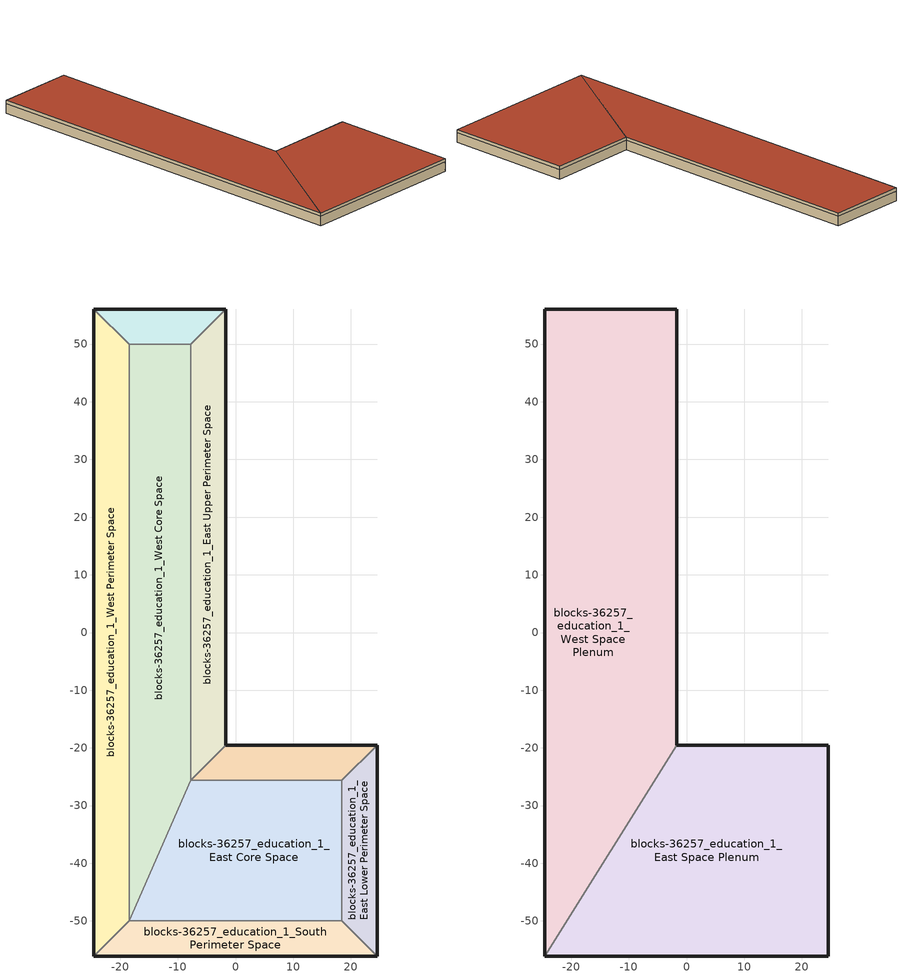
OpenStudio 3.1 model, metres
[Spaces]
blocks-36257_education_1_West Perimeter Space
 floor ground: -24.54,-56.08 -24.54,56.08 -18.44,49.99 -18.44,-49.99 z0
 wall outside: -24.54,56.08 -24.54,-56.08 z0:2.74
 wall to blocks-36257_education_1_North Upper Perimeter Space: -18.44,49.99 -24.54,56.08 z0:2.74
 wall to blocks-36257_education_1_West Core Space: -18.44,-49.99 -18.44,49.99 z0:2.74
 wall to blocks-36257_education_1_South Perimeter Space: -24.54,-56.08 -18.44,-49.99 z0:2.74
 roof outside: -24.54,-56.08 -18.44,-46.33 -18.44,49.99 -24.54,56.08 z2.74
blocks-36257_education_1_North Upper Perimeter Space
 floor ground: -24.54,56.08 -1.68,56.08 -7.77,49.99 -18.44,49.99 z0
 wall outside: -1.68,56.08 -24.54,56.08 z0:2.74
 wall to blocks-36257_education_1_East Upper Perimeter Space: -7.77,49.99 -1.68,56.08 z0:2.74
 wall to blocks-36257_education_1_West Core Space: -18.44,49.99 -7.77,49.99 z0:2.74
blocks-36257_education_1_East Upper Perimeter Space
 floor ground: -1.68,56.08 -1.68,-19.51 -7.77,-25.6 -7.77,49.99 z0
 wall outside: -1.68,-19.51 -1.68,56.08 z0:2.74
 wall to blocks-36257_education_1_North Lower Perimeter Space: -7.77,-25.6 -1.68,-19.51 z0:2.74
 wall to blocks-36257_education_1_West Core Space: -7.77,49.99 -7.77,-25.6 z0:2.74
blocks-36257_education_1_North Lower Perimeter Space
 floor ground: -1.68,-19.51 24.54,-19.51 18.44,-25.6 -7.77,-25.6 z0
 wall outside: 24.54,-19.51 -1.68,-19.51 z0:2.74
 wall to blocks-36257_education_1_East Lower Perimeter Space: 18.44,-25.6 24.54,-19.51 z0:2.74
 wall to blocks-36257_education_1_East Core Space: -7.77,-25.6 18.44,-25.6 z0:2.74
blocks-36257_education_1_East Lower Perimeter Space
 floor ground: 24.54,-19.51 24.54,-56.08 18.44,-49.99 18.44,-25.6 z0
 wall outside: 24.54,-56.08 24.54,-19.51 z0:2.74
 wall to blocks-36257_education_1_South Perimeter Space: 18.44,-49.99 24.54,-56.08 z0:2.74
 wall to blocks-36257_education_1_East Core Space: 18.44,-25.6 18.44,-49.99 z0:2.74
blocks-36257_education_1_South Perimeter Space
 floor ground: 24.54,-56.08 -24.54,-56.08 -18.44,-49.99 18.44,-49.99 z0
 wall outside: -24.54,-56.08 24.54,-56.08 z0:2.74
 wall to blocks-36257_education_1_East Core Space: 18.44,-49.99 -18.44,-49.99 z0:2.74
 roof outside: 24.54,-56.08 18.44,-49.99 -18.44,-49.99 -24.54,-56.08 z2.74
blocks-36257_education_1_West Core Space
 floor ground: -18.44,-49.99 -18.44,49.99 -7.77,49.99 -7.77,-25.6 z0
 wall to blocks-36257_education_1_East Core Space: -18.44,-49.99 -7.77,-25.6 z0:2.74
 roof outside: -13.11,-37.8 -5.49,-25.6 -7.77,-25.6 z2.74
blocks-36257_education_1_East Core Space
 floor ground: -7.77,-25.6 18.44,-25.6 18.44,-49.99 -18.44,-49.99 z0
blocks-36257_education_1_West Space Plenum
 floor to blocks-36257_education_1_North Upper Perimeter Space: -1.68,56.08 -7.77,49.99 -18.44,49.99 -24.54,56.08 z2.74
 floor to blocks-36257_education_1_North Lower Perimeter Space: -1.68,-19.51 -5.49,-25.6 -7.77,-25.6 z2.74
 floor to blocks-36257_education_1_East Upper Perimeter Space: -1.68,56.08 -1.68,-19.51 -7.77,-25.6 -7.77,49.99 z2.74
 floor to blocks-36257_education_1_East Core Space: -5.49,-25.6 -13.11,-37.8 -7.77,-25.6 z2.74
 floor ground: -24.54,56.08 -18.44,49.99 -7.77,49.99 -7.77,-25.6 -13.11,-37.8 -5.49,-25.6 -24.54,-56.08 z2.74; -5.49,-25.6 -13.11,-37.8 -7.77,-25.6 z2.74
 wall outside: -1.68,-19.51 -1.68,56.08 -24.54,56.08 -24.54,-56.08 z2.74:3.66
 wall to blocks-36257_education_1_East Space Plenum: -24.54,-56.08 -1.68,-19.51 z2.74:3.66
 roof outside: -1.68,-19.51 -1.68,56.08 -24.54,56.08 -24.54,-56.08 z3.66
blocks-36257_education_1_East Space Plenum
 floor to blocks-36257_education_1_North Lower Perimeter Space: 24.54,-19.51 18.44,-25.6 -5.49,-25.6 -1.68,-19.51 z2.74
 floor to blocks-36257_education_1_East Lower Perimeter Space: 24.54,-19.51 24.54,-56.08 18.44,-49.99 18.44,-25.6 z2.74
 floor to blocks-36257_education_1_West Core Space: 18.44,-49.99 24.54,-56.08 -24.54,-56.08 -18.44,-49.99 z2.74; -13.11,-37.8 -18.44,-49.99 -18.44,-46.33 z2.74
 floor to blocks-36257_education_1_West Perimeter Space: -18.44,-46.33 -18.44,-49.99 -24.54,-56.08 z2.74
 floor to blocks-36257_education_1_East Core Space: 18.44,-25.6 18.44,-49.99 -18.44,-49.99 -13.11,-37.8 -5.49,-25.6 z2.74
 wall outside: -24.54,-56.08 24.54,-56.08 24.54,-19.51 -1.68,-19.51 z2.74:3.66
 roof outside: 24.54,-56.08 24.54,-19.51 -1.68,-19.51 -24.54,-56.08 z3.66
[Building]
Building 1: Default Construction Set=Default Construction Set 1
[Site]
Site 1
[ClimateZones]
Climate Zone Institution Name 1=ASHRAE; Climate Zone Document Name 1=ANSI/ASHRAE Standard 169; Climate Zone Document Year 1=2006; Climate Zone Institution Name 2=CEC; Climate Zone Document Name 2=California Climate Zone Descriptions; Climate Zone Document Year 2=1995
[Construction]
INT-FLOOR-TOPSIDE: 1/2IN Gypsum, 4IN CONCRETE HW, CP02 CARPET PAD
INT-FLOOR-UNDERSIDE: CP02 CARPET PAD, 4IN CONCRETE HW, 1/2IN Gypsum
Standard_Int-Wall: 1/2IN Gypsum, 1/2IN Gypsum
[Material] Thermal Absorptance=0.9
Name | Roughness | Thickness {m} | Conductivity {W/m-K} | Density {kg/m3} | Specific Heat {J/kg-K} | Solar Absorptance | Visible Absorptance
1/2IN Gypsum | Smooth | 0.0127 | 0.16 | 784.9 | 830 | 0.92 | 0.92
4IN CONCRETE HW | Rough | 0.1016 | 1.311 | 2240 | 836.8 | 0.7 | 0.7
[Material:NoMass]
CP02 CARPET PAD: Roughness=VeryRough; Thermal Resistance {m2-K/W}=0.2165; Thermal Absorptance=0.9; Solar Absorptance=0.7; Visible Absorptance=0.8
[DefaultSurfaceConstructions]
Default Surface Constructions 1: Floor Construction=INT-FLOOR-TOPSIDE; Wall Construction=Standard_Int-Wall; Roof Ceiling Construction=INT-FLOOR-UNDERSIDE
[DefaultConstructionSet]
Default Construction Set 1: Default Interior Surface Constructions=Default Surface Constructions 1
[BuildingStory]
Story 1: Nominal Z Coordinate {m}=0; Nominal Floor to Floor Height {m}=3.6576
[Space] Building Story=Story 1
Name | Part of Total Floor Area | Thermal Zone
blocks-36257_education_1_West Space Plenum; blocks-36257_education_1_East Space Plenum | No
blocks-36257_education_1_West Perimeter Space |  | blocks-36257_education_1_West Perimeter
blocks-36257_education_1_North Upper Perimeter Space |  | blocks-36257_education_1_North Upper Perimeter
blocks-36257_education_1_East Upper Perimeter Space |  | blocks-36257_education_1_East Upper Perimeter
blocks-36257_education_1_North Lower Perimeter Space |  | blocks-36257_education_1_North Lower Perimeter
blocks-36257_education_1_East Lower Perimeter Space |  | blocks-36257_education_1_East Lower Perimeter
blocks-36257_education_1_South Perimeter Space |  | blocks-36257_education_1_South Perimeter
blocks-36257_education_1_West Core Space |  | blocks-36257_education_1_West Core
blocks-36257_education_1_East Core Space |  | blocks-36257_education_1_East Core
[ThermalZone] Use Ideal Air Loads=No
blocks-36257_education_1_West Perimeter; blocks-36257_education_1_North Upper Perimeter; blocks-36257_education_1_East Upper Perimeter; blocks-36257_education_1_North Lower Perimeter; blocks-36257_education_1_East Lower Perimeter; blocks-36257_education_1_South Perimeter; blocks-36257_education_1_West Core; blocks-36257_education_1_East Core
[Sizing:Zone] Zone Cooling Design Supply Air Temperature Input Method=TemperatureDifference; Zone Cooling Design Supply Air Temperature {C}=14; Zone Cooling Design Supply Air Temperature Difference {deltaC}=11.11; Zone Heating Design Supply Air Temperature Input Method=TemperatureDifference; Zone Heating Design Supply Air Temperature {C}=40; Zone Heating Design Supply Air Temperature Difference {deltaC}=11.11; Zone Cooling Design Supply Air Humidity Ratio {kg-H2O/kg-air}=0.0085; Zone Heating Design Supply Air Humidity Ratio {kg-H2O/kg-air}=0.008; Cooling Design Air Flow Method=DesignDay; Heating Design Air Flow Method=DesignDay; Account for Dedicated Outdoor Air System=No; Dedicated Outdoor Air System Control Strategy=NeutralSupplyAir; Dedicated Outdoor Air Low Setpoint Temperature for Design {C}=autosize; Dedicated Outdoor Air High Setpoint Temperature for Design {C}=autosize
blocks-36257_education_1_West Perimeter; blocks-36257_education_1_North Upper Perimeter; blocks-36257_education_1_East Upper Perimeter; blocks-36257_education_1_North Lower Perimeter; blocks-36257_education_1_East Lower Perimeter; blocks-36257_education_1_South Perimeter; blocks-36257_education_1_West Core; blocks-36257_education_1_East Core
